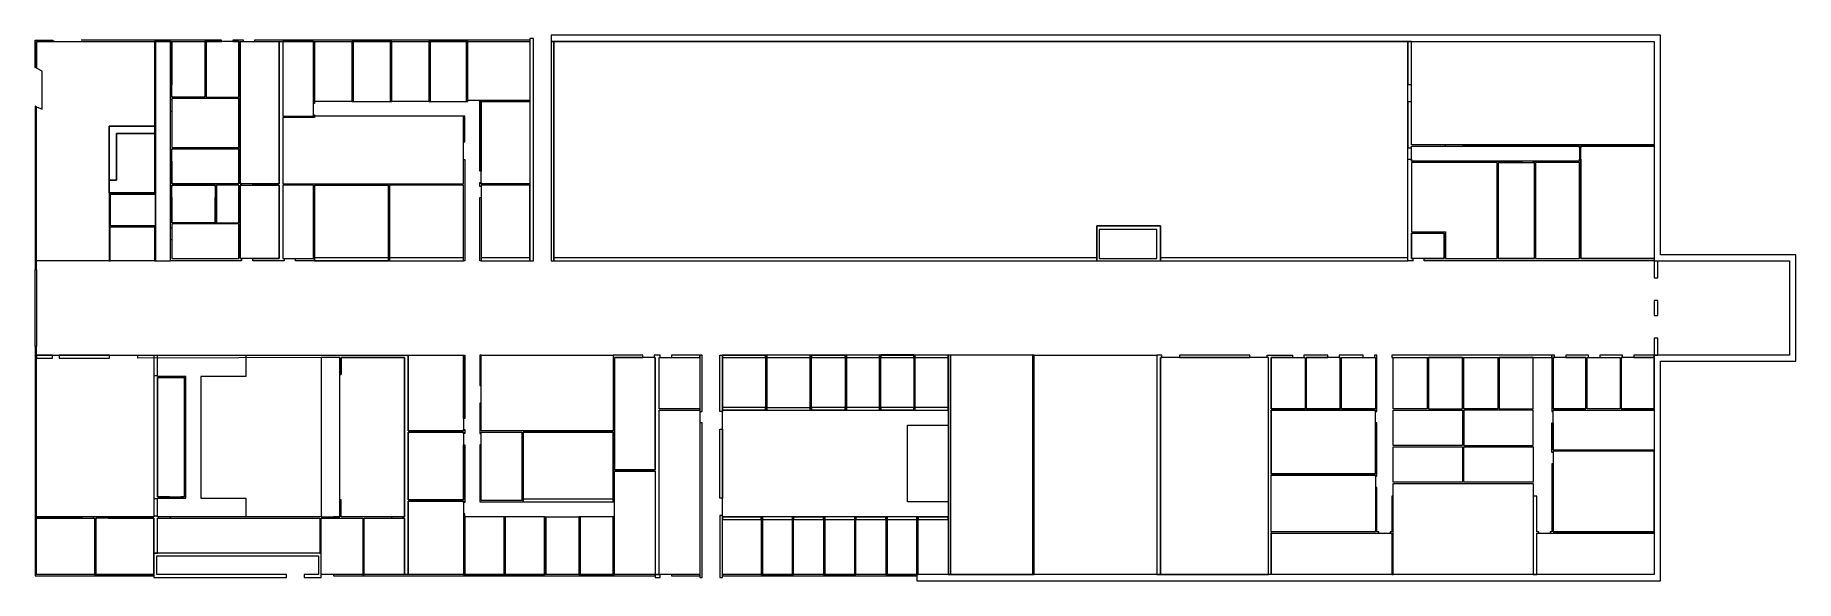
# Model space of a CAD drawing. Header units: millimetres. Extents: x -130 to 70070, y -380 to 21370.
import ezdxf

# ---------------------------------------------------------------- set-up
doc = ezdxf.new("R2010")
doc.units = ezdxf.units.MM
doc.header["$MEASUREMENT"] = 0
for name, color, linetype in [('Coffee', 7, 'Continuous'), ('Entrance', 7, 'Continuous'), ('Meeting rooms', 7, 'Continuous'), ('Offices', 7, 'Continuous'), ('Supermarket', 7, 'Continuous'), ('Walls', 7, 'Continuous')]:
    doc.layers.add(name, color=color, linetype=linetype)

msp = doc.modelspace()

# ---------------------------------------------------------------- linework, layer by layer
at = {"layer": 'Coffee', "color": 2, "linetype": 'Continuous', "lineweight": 18}
for points in [[(-80, 21120), (4620, 21120), (4620, 17750), (2815, 17750), (2815, 12370), (-80, 12370), (-80, 18520), (147, 18424), (149, 19937), (-80, 20058)], [(5270, 21120), (4670, 21120), (4670, 12370), (5270, 12370)], [(6633, 18895), (5320, 18895), (5320, 21120), (6633, 21120)], [(7995, 21120), (6683, 21120), (6683, 18895), (7995, 18895)], [(9595, 15445), (8045, 15445), (8045, 21120), (9595, 21120)], [(7995, 18845), (5320, 18845), (5320, 16895), (7995, 16895)], [(4620, 15085), (2815, 15085), (2815, 15585), (3115, 15585), (3115, 17450), (4620, 17450)], [(7995, 15445), (5320, 15445), (5320, 16845), (7995, 16845)], [(2865, 13777), (4670, 13777), (4670, 15035), (2865, 15035)], [(7042, 13895), (5320, 13895), (5320, 15395), (7042, 15395)], [(7995, 15395), (7092, 15395), (7092, 13895), (7995, 13895)], [(9595, 12470), (8045, 12470), (8045, 15395), (9595, 15395)], [(4620, 12370), (2865, 12370), (2865, 13727), (4620, 13727)], [(7995, 13845), (5320, 13845), (5320, 12470), (7995, 12470)]]:
    msp.add_lwpolyline(points, close=True, dxfattribs=at)
at = {"layer": 'Entrance', "color": 194, "linetype": 'Continuous', "lineweight": 18}
msp.add_lwpolyline([(-130, 12029), (-80, 12029), (-80, 8961), (-130, 8961)], close=True, dxfattribs=at)
at = {"layer": 'Meeting rooms', "color": 6, "linetype": 'Continuous', "lineweight": 18}
for points in [[(-80, 8620), (4595, 8620), (4595, 2169), (-80, 2169)], [(4745, 8620), (8268, 8620), (8268, 7770), (6468, 7770), (6468, 2919), (8268, 2919), (8268, 2169), (4745, 2169), (4745, 2919), (5870, 2919), (5870, 7770), (4745, 7770)], [(11268, 2169), (12018, 2169), (12018, 8520), (11268, 8520)], [(12068, 8520), (14595, 8520), (14595, 2169), (12068, 2169), (12068, 2845), (12018, 2845), (12018, 7844), (12068, 7844)], [(27270, 8620), (28993, 8620), (28993, 6420), (27270, 6420)], [(29043, 6420), (30768, 6420), (30768, 8620), (29043, 8620)], [(30819, 8620), (32170, 8620), (32170, 6420), (30819, 6420)], [(32220, 6420), (33540, 6420), (33540, 8620), (32220, 8620)], [(33590, 8620), (34900, 8620), (34900, 6420), (33590, 6420)], [(34950, 6420), (36270, 6420), (36270, 8620), (34950, 8620)], [(36370, -130), (39645, -130), (39645, 8620), (36370, 8620)], [(39695, 8620), (44595, 8620), (44595, -130), (39695, -130)], [(44745, -130), (49045, -130), (49045, 8520), (44745, 8520)], [(49145, 8520), (50502, 8520), (50502, 6470), (49145, 6470)], [(50552, 6470), (51909, 6470), (51909, 8520), (50552, 8520)], [(51959, 8520), (53316, 8520), (53316, 6470), (51959, 6470)], [(54016, 8520), (55373, 8520), (55373, 6470), (54016, 6470)], [(55423, 6470), (56781, 6470), (56781, 8520), (55423, 8520)], [(56831, 8520), (58188, 8520), (58188, 6470), (56831, 6470)], [(58238, 6470), (59595, 6470), (59595, 8520), (58238, 8520)], [(60395, 6470), (61703, 6470), (61703, 8520), (60395, 8520)], [(4745, 2969), (5820, 2969), (5820, 7720), (4745, 7720)], [(27270, 6420), (36270, 6420), (36270, 2169), (27270, 2169)], [(53316, 6420), (49145, 6420), (49145, 3885), (53316, 3885)], [(54016, 6420), (56781, 6420), (56781, 5007), (54016, 5007)], [(56831, 5007), (59595, 5007), (59595, 6420), (56831, 6420)], [(56781, 3545), (54016, 3545), (54016, 4957), (56781, 4957)], [(56831, 4957), (59595, 4957), (59595, 3545), (56831, 3545)], [(49145, 3835), (53316, 3835), (53316, 1570), (49145, 1570)], [(54016, 3495), (59595, 3495), (59595, -130), (54016, -130)], [(27270, 2169), (28820, 2169), (28820, -130), (27270, -130)], [(28870, -130), (30062, -130), (30062, 2169), (28870, 2169)], [(30112, 2169), (31303, 2169), (31303, -130), (30112, -130)], [(31353, -130), (32545, -130), (32545, 2169), (31353, 2169)], [(32595, 2169), (33787, 2169), (33787, -130), (32595, -130)], [(33837, -130), (35028, -130), (35028, 2169), (33837, 2169)], [(35078, 2169), (36270, 2169), (36270, -130), (35078, -130)], [(49145, 1520), (53966, 1520), (53966, -130), (49145, -130)], [(59745, 1520), (64420, 1520), (64420, -130), (59745, -130)]]:
    msp.add_lwpolyline(points, close=True, dxfattribs=at)
at = {"layer": 'Offices', "color": 5, "linetype": 'Continuous', "lineweight": 18}
for points in [[(10960, 21120), (9745, 21120), (9745, 18146), (10960, 18146)], [(12497, 18721), (11010, 18721), (11010, 21120), (12497, 21120)], [(14034, 21120), (12547, 21120), (12547, 18721), (14034, 18721)], [(15571, 18721), (14084, 18721), (14084, 21120), (15571, 21120)], [(17071, 21120), (15621, 21120), (15621, 18721), (17071, 18721)], [(19595, 18771), (17121, 18771), (17121, 21120), (19595, 21120)], [(64420, 17001), (54746, 17001), (54746, 21120), (64420, 21120)], [(19595, 15445), (17646, 15445), (17646, 18721), (19595, 18721)], [(16946, 18146), (11010, 18146), (11010, 18096), (9745, 18096), (9745, 15445), (16946, 15445)], [(54746, 16952), (61450, 16952), (61450, 16351), (54746, 16351)], [(64420, 12470), (61500, 12470), (61500, 16952), (64420, 16952)], [(58159, 16302), (56103, 16302), (54746, 16302), (54746, 13535), (56103, 13535), (56103, 12470), (58159, 12470)], [(59645, 12470), (58209, 12470), (58209, 16302), (59645, 16302)], [(61450, 16301), (59695, 16301), (59695, 12470), (61450, 12470)], [(10960, 15395), (9745, 15395), (9745, 12470), (10960, 12470)], [(13953, 12370), (11010, 12370), (11010, 15395), (13953, 15395)], [(16946, 15395), (14003, 15395), (14003, 12370), (16946, 12370)], [(19595, 15395), (17646, 15395), (17646, 12370), (19595, 12370)], [(54746, 13485), (56053, 13485), (56053, 12470), (54746, 12470)], [(14745, 8620), (16946, 8620), (16946, 5595), (14745, 5595)], [(17646, 8620), (22920, 8620), (22920, 5595), (17646, 5595)], [(22970, 4036), (24595, 4036), (24595, 8520), (22970, 8520)], [(24745, 8520), (26370, 8520), (26370, 6470), (24745, 6470)], [(61753, 8520), (63062, 8520), (63062, 6470), (61753, 6470)], [(63111, 6470), (64420, 6470), (64420, 8520), (63111, 8520)], [(24745, 6420), (26370, 6420), (26370, -130), (24745, -130)], [(64420, 4831), (60395, 4831), (60395, 6420), (64420, 6420)], [(14745, 5545), (16946, 5545), (16946, 2845), (14745, 2845)], [(17646, 5545), (19272, 5545), (19272, 2819), (17646, 2819)], [(19322, 2769), (22920, 2769), (22920, 5545), (19322, 5545)], [(60395, 1570), (64420, 1570), (64420, 4781), (60395, 4781)], [(24595, -130), (22970, -130), (22970, 3986), (24595, 3986)], [(-80, 2119), (2233, 2119), (2233, -130), (-80, -130)], [(2283, -130), (4595, -130), (4595, 2119), (2283, 2119)], [(4745, 2119), (11218, 2119), (11218, 720), (4745, 720)], [(11268, 2119), (12931, 2119), (12931, -130), (11268, -130)], [(12981, 2119), (14595, 2119), (14595, -130), (12981, -130)], [(14745, 2795), (16946, 2795), (16946, -130), (14745, -130)], [(18564, 2169), (16996, 2169), (16996, -130), (18564, -130)], [(20183, 2169), (18615, 2169), (18615, -130), (20183, -130)], [(21552, -130), (20233, -130), (20233, 2169), (21552, 2169)], [(22920, 2169), (21602, 2169), (21602, -130), (22920, -130)]]:
    msp.add_lwpolyline(points, close=True, dxfattribs=at)
at = {"layer": 'Supermarket', "color": 3, "linetype": 'Continuous', "lineweight": 18}
msp.add_lwpolyline([(54596, 21120), (20545, 21120), (20545, 12370), (42195, 12370), (42195, 13769), (44745, 13769), (44745, 12370), (54596, 12370)], close=True, dxfattribs=at)
at = {"layer": 'Walls', "color": 99, "linetype": 'Continuous', "lineweight": 18}
for points in [[(641, 21120), (-80, 21120), (-80, 20059), (-130, 20085), (-130, 21170), (555, 21170)], [(4620, 15585), (4670, 15585), (4670, 21120), (4620, 21120)], [(5270, 21120), (5320, 21120), (5320, 19395), (5270, 19395)], [(8095, 12370), (5270, 12370), (5270, 13227), (5320, 13227), (5320, 12470), (7995, 12470), (7995, 13845), (5320, 13845), (5320, 13677), (5270, 13677), (5270, 14895), (5320, 14895), (5320, 13895), (7042, 13895), (7042, 14895), (7092, 14895), (7092, 13895), (7995, 13895), (7995, 15395), (7092, 15395), (7092, 15345), (7042, 15345), (7042, 15395), (5320, 15395), (5320, 15345), (5270, 15345), (5270, 16345), (5320, 16345), (5320, 15445), (7995, 15445), (7995, 16845), (5320, 16845), (5320, 16795), (5270, 16795), (5270, 18345), (5320, 18345), (5320, 16895), (7995, 16895), (7995, 18845), (5320, 18845), (5320, 18795), (5270, 18795), (5270, 18945), (5320, 18945), (5320, 18895), (6633, 18895), (6633, 18945), (6683, 18945), (6683, 18895), (7995, 18895), (7995, 21120), (8045, 21120), (8045, 15445), (8095, 15445), (8095, 15395), (8045, 15395), (8045, 12470), (8095, 12470)], [(6683, 21070), (6683, 21120), (6633, 21120), (6633, 19395), (6683, 19395)], [(8170, 21170), (7745, 21170), (7745, 21120), (8170, 21120)], [(11010, 18197), (11010, 18147), (11010, 18097), (9745, 18097), (9745, 15445), (16946, 15445), (16946, 16421), (16996, 16421), (16996, 15445), (16996, 12370), (16946, 12370), (16946, 12470), (16946, 15395), (14003, 15395), (14003, 12470), (14003, 12370), (13953, 12370), (13953, 12470), (13953, 15395), (11010, 15395), (11010, 12470), (11010, 12370), (10245, 12370), (10245, 12470), (10960, 12470), (10960, 15395), (9745, 15395), (9745, 12470), (9795, 12470), (9795, 12370), (8545, 12370), (8545, 12470), (9595, 12470), (9595, 15395), (8545, 15395), (8545, 15445), (9595, 15445), (9595, 21120), (9745, 21120), (9745, 18147), (10960, 18147), (10960, 18197)], [(11010, 18722), (11010, 18647), (10960, 18647), (10960, 21120), (11010, 21120), (11010, 18772)], [(12547, 18722), (12547, 18772), (12547, 21120), (12497, 21120), (12497, 18772), (12497, 18722)], [(14084, 18722), (14084, 18772), (14084, 21120), (14034, 21120), (14034, 18772), (14034, 18722)], [(15621, 18722), (15621, 18772), (15621, 21120), (15571, 21120), (15571, 18772), (15571, 18722)], [(17121, 18722), (17121, 18772), (17121, 21120), (17071, 21120), (17071, 18772), (17071, 18722)], [(19595, 12370), (19745, 12370), (19745, 21245), (19595, 21245)], [(35028, -380), (64670, -380), (64670, 8370), (70070, 8370), (70070, 12620), (64670, 12620), (64670, 21370), (20445, 21370), (20445, 21120), (64420, 21120), (64420, 12370), (69820, 12370), (69820, 8620), (64420, 8620), (64420, -130), (35028, -130)], [(20545, 21120), (20445, 21120), (20445, 12370), (20545, 12370)], [(54596, 19411), (54746, 19411), (54746, 21120), (54596, 21120)], [(-130, 18541), (-130, 12029), (-80, 12029), (-80, 18520)], [(19595, 18772), (19595, 18722), (17646, 18722), (17646, 15945), (17596, 15945), (17596, 18722), (17596, 18772)], [(54596, 18711), (54596, 16877), (54746, 16877), (54746, 16952), (56103, 16952), (56103, 17001), (54746, 17001), (54746, 18711)], [(4620, 17450), (3115, 17450), (3115, 15585), (2815, 15585), (2815, 17750), (4620, 17750)], [(16946, 17121), (16996, 17121), (16996, 18147), (16946, 18147)], [(61450, 16877), (61450, 16952), (56803, 16952), (56803, 17001), (64420, 17001), (64420, 16952), (61500, 16952), (61500, 16877)], [(54596, 12370), (54596, 16427), (54746, 16427), (54746, 16352), (56103, 16352), (56103, 16302), (54746, 16302), (54746, 13535), (54796, 13535), (54796, 13485), (54746, 13485), (54746, 12470), (54796, 12470), (54796, 12366), (54796, 12370)], [(59595, 16352), (60950, 16352), (60950, 16302), (59695, 16302), (59695, 12470), (61450, 12470), (61450, 16302), (61400, 16302), (61400, 16352), (61450, 16352), (61450, 16427), (61500, 16427), (61500, 12470), (64420, 12470), (64420, 12370), (55246, 12370), (55246, 12470), (56053, 12470), (56053, 13485), (55246, 13485), (55246, 13535), (56103, 13535), (56103, 12470), (58159, 12470), (58159, 16302), (56803, 16302), (56803, 16352), (59145, 16352), (59145, 16302), (58209, 16302), (58209, 12470), (59645, 12470), (59645, 16302), (59595, 16302)], [(19595, 15445), (19595, 15395), (17646, 15395), (17646, 15345), (17596, 15345), (17596, 15495), (17646, 15495), (17646, 15445)], [(2865, 12470), (2865, 13727), (4620, 13727), (4620, 13677), (4670, 13677), (4670, 13777), (4620, 13777), (2865, 13777), (2865, 15035), (4620, 15035), (4670, 15035), (4670, 15135), (4620, 15135), (4620, 15085), (2815, 15085), (2815, 12370), (2865, 12370)], [(17646, 12370), (17596, 12370), (17596, 14895), (17646, 14895), (17646, 12470)], [(44745, 13770), (42195, 13770), (42195, 12370), (44745, 12370)], [(44595, 13619), (42295, 13619), (42295, 12470), (44595, 12470)], [(4670, 13227), (4620, 13227), (4620, 12470), (4620, 12370), (4670, 12370)], [(13953, 12495), (11010, 12495), (11010, 12370), (13953, 12370)], [(16946, 12495), (14003, 12495), (14003, 12370), (16946, 12370)], [(19595, 12495), (17646, 12495), (17646, 12370), (19595, 12370)], [(42195, 12495), (20545, 12495), (20545, 12370), (42195, 12370)], [(54596, 12495), (44745, 12495), (44745, 12370), (54596, 12370)], [(64420, 11698), (64570, 11698), (64570, 12366), (64420, 12366)], [(64420, 10190), (64570, 10190), (64570, 10798), (64420, 10798)], [(64420, 8619), (64570, 8619), (64570, 9290), (64420, 9290)], [(4594, -130), (-80, -130), (-80, 8961), (-130, 8961), (-130, -180), (4594, -180)], [(557, 8620), (-80, 8620), (-80, 8495), (557, 8495)], [(2826, 8620), (826, 8620), (826, 8495), (2826, 8495)], [(14745, 8620), (14745, 5595), (16946, 5595), (16946, 5645), (16996, 5645), (16996, 5495), (16946, 5495), (16946, 5545), (14745, 5545), (14745, 2845), (16946, 2845), (16946, 5045), (16996, 5045), (16996, 2745), (16946, 2745), (16946, 2795), (14745, 2795), (14745, -130), (14595, -130), (14595, 2119), (14545, 2119), (14545, 2169), (14595, 2169), (14595, 8520), (12068, 8520), (12068, 7844), (12018, 7844), (12018, 8520), (3957, 8495), (3957, 8620)], [(16946, 8620), (16996, 8620), (16996, 6095), (16946, 6095)], [(17646, 8620), (17596, 8620), (17596, 7407), (17646, 7407)], [(19322, 2769), (19322, 5545), (22920, 5545), (22920, 2769), (22970, 2769), (22970, 3986), (24595, 3986), (24595, -130), (24745, -130), (24745, 6420), (26370, 6420), (26370, 6470), (24745, 6470), (24745, 8520), (24795, 8520), (24795, 8620), (24545, 8620), (24545, 8520), (24595, 8520), (24595, 4037), (22970, 4037), (22970, 8520), (24095, 8520), (24095, 8620), (22920, 8620), (22920, 5595), (17646, 5595), (17646, 6707), (17596, 6707), (17596, 5495), (17646, 5495), (17646, 5545), (19272, 5545), (19272, 2819), (17646, 2819), (17646, 5045), (17596, 5045), (17596, 2769)], [(26370, 8620), (25245, 8620), (25245, 8520), (26370, 8520)], [(26470, 8620), (26370, 8620), (26370, 6370), (26470, 6370)], [(27170, 8620), (27270, 8620), (27270, 6370), (27170, 6370)], [(28993, 8620), (27270, 8620), (27270, 8520), (28993, 8520)], [(28993, 6420), (29043, 6420), (29043, 8620), (28993, 8620)], [(30768, 8617), (29044, 8617), (29044, 8517), (30768, 8517)], [(30768, 6420), (30818, 6420), (30818, 8620), (30768, 8620)], [(32170, 8621), (30818, 8621), (30818, 8521), (32170, 8521)], [(32170, 6420), (32220, 6420), (32220, 8620), (32170, 8620)], [(33540, 8619), (32220, 8619), (32220, 8519), (33540, 8519)], [(33540, 6420), (33590, 6420), (33590, 8620), (33540, 8620)], [(34900, 8623), (33590, 8623), (33590, 8523), (34900, 8523)], [(34900, 6420), (34950, 6420), (34950, 8620), (34900, 8620)], [(36270, 8620), (34950, 8620), (34950, 8520), (36270, 8520)], [(36270, -130), (36370, -130), (36370, 8620), (36270, 8620)], [(39645, -130), (39695, -130), (39695, 8620), (39645, 8620)], [(44595, 8620), (44595, -130), (44745, -130), (44745, 8520), (44795, 8520), (44795, 8620)], [(48295, 8620), (45495, 8620), (45495, 8520), (48295, 8520)], [(60345, 8620), (53966, 8620), (53966, 8520), (60345, 8520)], [(60395, 6370), (60395, 6420), (64420, 6420), (64420, 6470), (63111, 6470), (63111, 8520), (63161, 8520), (63161, 8620), (62253, 8620), (62253, 8520), (63062, 8520), (63062, 6470), (61753, 6470), (61753, 8520), (61803, 8520), (61803, 8620), (60895, 8620), (60895, 8520), (61703, 8520), (61703, 6470), (60395, 6470), (60395, 8520), (60445, 8520), (60445, 8620), (60345, 8620), (60345, 6370)], [(63611, 8520), (64420, 8520), (64420, 8620), (63611, 8620)], [(5670, 2969), (5670, 2919), (5870, 2919), (5870, 7770), (4745, 7770), (4745, 7795), (4595, 7795), (4595, 2894), (4745, 2894), (4745, 2919), (5220, 2919), (5220, 2969), (4745, 2969), (4745, 7720), (5820, 7720), (5820, 2969)], [(28993, 6523), (27270, 6523), (27270, 6423), (28993, 6423)], [(30768, 6520), (29044, 6520), (29044, 6420), (30768, 6420)], [(32170, 6525), (30818, 6525), (30818, 6425), (32170, 6425)], [(33540, 6522), (32220, 6522), (32220, 6422), (33540, 6422)], [(34900, 6526), (33590, 6526), (33590, 6426), (34900, 6426)], [(36270, 6523), (34950, 6523), (34950, 6423), (36270, 6423)], [(26370, -255), (26470, -255), (26470, 5920), (26370, 5920)], [(27170, 5670), (27270, 5670), (27270, 2919), (27170, 2919)], [(60395, 5920), (60395, 4832), (64420, 4832), (64420, 4782), (60395, 4782), (60395, 4732), (60345, 4732), (60345, 5920)], [(60395, 4282), (60345, 4282), (60345, 1570), (60270, 1570), (60270, 1520), (64420, 1520), (64420, 1570), (60395, 1570)], [(14095, 2169), (12068, 2169), (12068, 2845), (12018, 2845), (12018, 2169), (11768, 2169), (11768, 2119), (12931, 2119), (12931, 2069), (12981, 2069), (12981, 2119), (14095, 2119)], [(22920, 2869), (19322, 2869), (19322, 2769), (22920, 2769)], [(53966, 2995), (53966, 1570), (53891, 1570), (53891, 1520), (53966, 1520), (53966, -130), (54016, -130), (54016, 2995)], [(59820, 1520), (59820, 1570), (59745, 1570), (59745, 2995), (59595, 2995), (59595, -130), (59745, -130), (59745, 1520)], [(1733, 2119), (-80, 2119), (-80, 2169), (1733, 2169)], [(2183, 2119), (2233, 2119), (2233, -130), (2283, -130), (2283, 2119), (2333, 2119), (2333, 2169), (2183, 2169)], [(4795, 2169), (4745, 2169), (4745, 2194), (4595, 2194), (4595, 2169), (2783, 2169), (2783, 2119), (4595, 2119), (4595, 721), (4745, 721), (4745, 2119), (4795, 2119)], [(5245, 2119), (11218, 2119), (11218, 720), (11268, 720), (11268, 2119), (11318, 2119), (11318, 2169), (5245, 2169)], [(16996, 2295), (16946, 2295), (16946, -130), (16996, -130)], [(18565, -130), (18614, -130), (18614, 2169), (18565, 2169)], [(20183, 2169), (20233, 2169), (20233, -130), (20183, -130)], [(21552, -130), (21601, -130), (21601, 2169), (21552, 2169)], [(22920, -130), (22970, -130), (22970, 2169), (22920, 2169)], [(27270, 2219), (27170, 2219), (27170, -255), (27270, -255)], [(28820, 2166), (27270, 2166), (27270, 2066), (28820, 2066)], [(28820, -130), (28870, -130), (28870, 2169), (28820, 2169)], [(30062, 2163), (28870, 2163), (28870, 2063), (30062, 2063)], [(30062, -130), (30112, -130), (30112, 2169), (30062, 2169)], [(31303, 2168), (30112, 2168), (30112, 2068), (31303, 2068)], [(31303, -130), (31353, -130), (31353, 2169), (31303, 2169)], [(32545, 2165), (31353, 2165), (31353, 2065), (32545, 2065)], [(32545, -130), (32595, -130), (32595, 2169), (32545, 2169)], [(33787, 2169), (32595, 2169), (32595, 2069), (33787, 2069)], [(33787, -130), (33837, -130), (33837, 2169), (33787, 2169)], [(35028, 2166), (33837, 2166), (33837, 2066), (35028, 2066)], [(35028, -130), (35078, -130), (35078, 2169), (35028, 2169)], [(36270, 2166), (35078, 2166), (35078, 2066), (36270, 2066)], [(12931, -130), (12981, -130), (12981, 1619), (12931, 1619)], [(11268, -255), (11268, 720), (4594, 721), (4594, -255), (9894, -255), (9894, -130), (4719, -130), (4719, 621), (11168, 620), (11168, -130), (10594, -130), (10594, -255)], [(11768, -180), (24595, -180), (24595, -130), (11768, -130)], [(24595, -255), (24795, -255), (24795, -130), (24595, -130)], [(25245, -180), (26370, -180), (26370, -130), (25245, -130)], [(35028, -130), (27270, -130), (27270, -180), (35028, -180)]]:
    msp.add_lwpolyline(points, close=True, dxfattribs=at)
for points in [[(1624, 21120), (7295, 21120), (7295, 21170), (1708, 21170)], [(19595, 21170), (8620, 21170), (8620, 21120), (19595, 21120)], [(49145, 1520), (53441, 1520), (53441, 1570), (53366, 1570), (53366, 3335), (53316, 3335), (53316, 1570), (49145, 1570), (49145, 1520), (49145, -130), (49045, -130), (49045, 8520), (48995, 8520), (48995, 8620), (50002, 8620), (50002, 8520), (49145, 8520), (49145, 6470)], [(49145, 6420), (49145, 3835), (53316, 3835), (53316, 3785), (53366, 3785), (53366, 5920), (53316, 5920), (53316, 3885), (49145, 3885), (49145, 6420), (53316, 6420), (53316, 6370), (53366, 6370), (53366, 8620), (53266, 8620), (53266, 8520), (53316, 8520), (53316, 6470), (51959, 6470), (51959, 8520), (52816, 8520), (52816, 8620), (51859, 8620), (51859, 8520), (51909, 8520), (51909, 6470), (50552, 6470), (50552, 8520), (51409, 8520), (51409, 8620), (50452, 8620), (50452, 8520), (50502, 8520), (50502, 6470), (49145, 6470)], [(36270, 2771), (34645, 2771), (34645, 5820), (36270, 5820)]]:
    msp.add_lwpolyline(points, dxfattribs=at)

doc.saveas('drawing.dxf')
